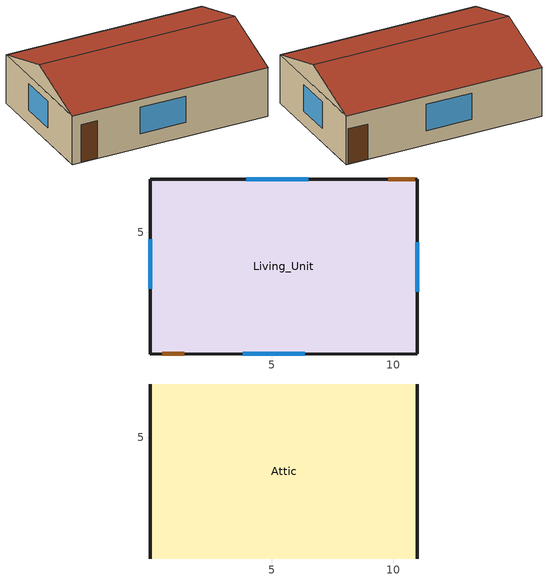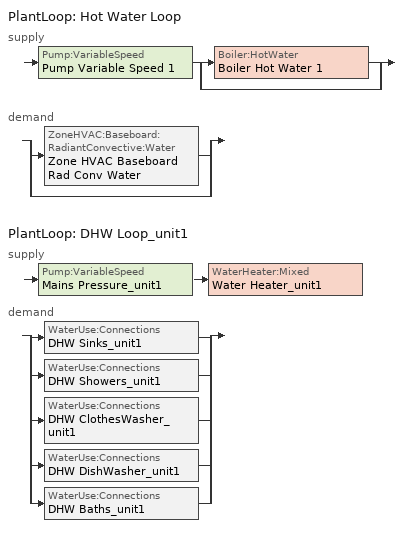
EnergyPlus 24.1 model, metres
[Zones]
Living_Unit
 floor ground (slab-on-floor-const): 11,7.2 11,0 0,0 0,7.2 z0
 wall outside (ext-wall-base): 11,0 11,7.2 0,7.2 0,0 11,0 z0:2.75
 window (glazing-base): 11,2.57 11,4.59 / 6.5,7.2 3.96,7.2 / 0,4.71 0,2.69 / 3.82,0 6.36,0 z0.8:2.3
 door (door-const): 10.89,7.2 9.8,7.2 z0:2; 0.5,0 1.41,0 z0:2.13
Attic
 floor to Living_Unit (floor-const): 11,7.2 11,0 0,0 0,7.2 z2.75
 wall outside (ext-wall-base): 0,3.6,3.95 0,7.2,2.75 0,0,2.75; 11,3.6,3.95 11,0,2.75 11,7.2,2.75
 roof outside (roof-const): 0,3.6,3.95 0,0,2.75 11,0,2.75 11,3.6,3.95; 11,3.6,3.95 11,7.2,2.75 0,7.2,2.75 0,3.6,3.95
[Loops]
PlantLoop 'Hot Water Loop'
 supply: Pump:VariableSpeed 'Pump Variable Speed 1' > split
  | Boiler:HotWater 'Boiler Hot Water 1'
  | bypass
 demand: split
  | ZoneHVAC:Baseboard:RadiantConvective:Water 'Zone HVAC Baseboard Rad Conv Water'
  | bypass
PlantLoop 'DHW Loop_unit1'
 supply: Pump:VariableSpeed 'Mains Pressure_unit1' > WaterHeater:Mixed 'Water Heater_unit1'
 demand: split
  | WaterUse:Connections 'DHW Sinks_unit1'
  | WaterUse:Connections 'DHW Showers_unit1'
  | WaterUse:Connections 'DHW ClothesWasher_unit1'
  | WaterUse:Connections 'DHW DishWasher_unit1'
  | WaterUse:Connections 'DHW Baths_unit1'
[Building]
SF: North Axis {deg}=0; Terrain=Suburbs; Loads Convergence Tolerance Value {W}=0.04; Temperature Convergence Tolerance Value {deltaC}=0.4; Solar Distribution=FullExterior; Maximum Number of Warmup Days=25; Minimum Number of Warmup Days=6
[Site:Location]
DEBRECEN: Latitude {deg}=47.48; Longitude {deg}=21.63; Time Zone {hr}=1; Elevation {m}=112
[SizingPeriod:DesignDay] Day of Month=21; Dry-Bulb Temperature Range Modifier Type=DefaultMultipliers; Humidity Condition Type=Wetbulb; Barometric Pressure {Pa}=99987; Rain Indicator=No; Snow Indicator=No; Daylight Saving Time Indicator=No; Begin Environment Reset Mode=FullResetAtBeginEnvironment
Name | Month | Day Type | Maximum Dry-Bulb Temperature {C} | Daily Dry-Bulb Temperature Range {deltaC} | Wetbulb or DewPoint at Maximum Dry-Bulb {C} | Wind Speed {m/s} | Wind Direction {deg} | Solar Model Indicator | ASHRAE Clear Sky Optical Depth for Beam Irradiance (taub) | ASHRAE Clear Sky Optical Depth for Diffuse Irradiance (taud) | Sky Clearness
DEBRECEN Ann Clg .4% Condns DB=>MWB | 7 | SummerDesignDay | 31.7 | 11.1 | 21.3 | 2.8 | 180 | ASHRAETau | 0.502 | 1.851
DEBRECEN Ann Htg 99.6% Condns DB | 1 | WinterDesignDay | -13.8 | 0 | -13.8 | 1.9 | 50 | ASHRAEClearSky |  |  | 0
[Material] Roughness=Rough; Thermal Absorptance=0.9
Name | Thickness {m} | Conductivity {W/m-K} | Density {kg/m3} | Specific Heat {J/kg-K} | Solar Absorptance | Visible Absorptance
1_1_37 | 0.0869 | 0.04 | 10 | 1400 | 0.6 | 0.6
1_2_9 | 0.1 | 1.13 | 2000 | 1000 | 0.6 | 0.6
1_3_29 | 0.07 | 0.41 | 1200 | 840 | 0.73 | 0.73
1_4_34 | 0.03 | 0.14 | 650 | 1200 | 0.78 | 0.78
3_1_36 | 0.01 | 0.15 | 700 | 1420 | 0.78 | 0.78
3_2_20 | 0.1319 | 0.04 | 12 | 840 | 0.6 | 0.6
3_3_8 | 0.1 | 0.38 | 1200 | 1000 | 0.6 | 0.6
3_5_113 | 0.013 | 0.25 | 2800 | 896 | 0.5 | 0.5
5_1_5 | 0.1 | 0.84 | 1700 | 800 | 0.7 | 0.7
5_2_103 | 0.011 | 0.034 | 35 | 1400 | 0.6 | 0.6
5_3_11 | 0.1 | 0.51 | 1400 | 1000 | 0.6 | 0.6
5_4_66 | 0.01 | 0.4 | 1000 | 1000 | 0.5 | 0.5
7_1_108 | 0.035 | 0.19 | 700 | 2390 | 0.5 | 0.5
9_1_33 | 0.02 | 1 | 2000 | 800 | 0.7 | 0.7
9_2_111 | 0.034 | 0.04 | 30 | 840 | 0.6 | 0.6
9_3_77 | 0.005 | 0.19 | 960 | 837 | 0.8 | 0.8
[Material:NoMass]
3_RVAL_4: Roughness=Rough; Thermal Resistance {m2-K/W}=0.18; Thermal Absorptance=0.9; Solar Absorptance=0.7; Visible Absorptance=0.7
[WindowMaterial:SimpleGlazingSystem]
Simple present glazing - 1001: U-Factor {W/m2-K}=2.89; Solar Heat Gain Coefficient=0.78; Visible Transmittance=0.7
[Construction]
door-const: 7_1_108
ext-wall-base: 5_1_5, 5_2_103, 5_3_11, 5_4_66
floor-const: 3_5_113, 3_RVAL_4, 3_3_8, 3_2_20, 3_1_36
glazing-base: Simple present glazing - 1001
roof-const: 9_1_33, 9_2_111, 9_3_77
slab-on-floor-const: 1_1_37, 1_2_9, 1_3_29, 1_4_34
[Space]
Name | Zone
Attic Space | Attic
Living Space | Living_Unit
[Zone] Multiplier=1; Zone Inside Convection Algorithm=TARP
Name | Volume {m3} | Part of Total Floor Area
Attic | 47.4234 | No
Living_Unit | 217.8 | Yes
[People]
People 189: Zone or ZoneList or Space or SpaceList=Living Space; Number of People Schedule=People Sch; Number of People Calculation Method=People/Area; People per Floor Area {person/m2}=0.02; Fraction Radiant=0.3; Activity Level Schedule=Activity Schedule People; Carbon Dioxide Generation Rate {m3/s-W}=3.82e-08; Enable ASHRAE 55 Comfort Warnings=Yes; Mean Radiant Temperature Calculation Type=EnclosureAveraged; Work Efficiency Schedule=Work efficiency; Clothing Insulation Schedule=Clothing Schedule 189; Air Velocity Schedule=Air Velocity Schedule
[Lights]
189 General lighting: Zone or ZoneList or Space or SpaceList=Living Space; Schedule=Lighting Sch; Design Level Calculation Method=Watts/Area; Watts per Floor Area {W/m2}=15; Return Air Fraction=0; Fraction Radiant=0.42; Fraction Visible=0.18; Fraction Replaceable=1
[ElectricEquipment] Zone or ZoneList or Space or SpaceList=Living_Unit
Name | Schedule | Design Level Calculation Method | Design Level {W} | Fraction Latent | Fraction Radiant | Fraction Lost | Watts per Floor Area {W/m2}
dishwasher1 | DishWasher | EquipmentLevel | 65.6988 | 0.15 | 0.6 | 0.25
refrigerator1 | Refrigerator | EquipmentLevel | 91.0576 | 0 | 1 | 0
clotheswasher1 | ClothesWasher | EquipmentLevel | 28.4784 | 0 | 0.8 | 0.2
gas_dryer1 | ClothesDryer | EquipmentLevel | 19.4182 | 0 | 1 | 0
gas_range1 | CookingRange | EquipmentLevel | 0 | 0 | 1 | 0
television1 | Lighting Sch | EquipmentLevel | 0 | 0 | 1 | 0
gas_mels1 | MiscPlugLoad | EquipmentLevel | 507.15 | 0.06 | 0.69 | 0.25
IECC_Adj1 | MiscPlugLoad | Watts/Area |  | 0.062439 | 0.411909 | 0.251045 | 2.28876
[GasEquipment] Zone or ZoneList or Space or SpaceList=Living_Unit; Design Level Calculation Method=EquipmentLevel
Name | Schedule | Design Level {W} | Fraction Latent | Fraction Radiant | Fraction Lost
gas_dryer1 | ClothesDryer | 395.596 | 0.05 | 0.1 | 0.85
gas_range1 | CookingRange | 540.941 | 0.06 | 0.69 | 0.25
gas_mels1 | MiscPlugLoad | 61.1255 | 0.06 | 0.69 | 0.25
[OtherEquipment]
189 Miscellaneous gain: Fuel Type=None; Zone or ZoneList or Space or SpaceList=Living Space; Schedule=Misc Sch; Design Level Calculation Method=Watts/Area; Power per Floor Area {W/m2}=13.03; Fraction Latent=0; Fraction Radiant=0.2; Fraction Lost=0
[ZoneInfiltration:DesignFlowRate] Design Flow Rate Calculation Method=Flow/Zone; Constant Term Coefficient=1; Temperature Term Coefficient=0; Velocity Term Coefficient=0; Velocity Squared Term Coefficient=0
Name | Zone or ZoneList or Space or SpaceList | Design Flow Rate {m3/s}
241 Infiltration | Attic Space | 0.013173
189 Infiltration | Living Space | 0.04235
[DesignSpecification:OutdoorAir]
Living_Unit Zero air DSOA: Outdoor Air Method=Sum; Outdoor Air Flow per Person {m3/s-person}=0; Outdoor Air Flow per Zone Floor Area {m3/s-m2}=0; Outdoor Air Flow per Zone {m3/s}=0; Outdoor Air Flow Air Changes per Hour {1/hr}=0
[DesignSpecification:ZoneAirDistribution]
Living_Unit Design Spec Zone Air Dist: Zone Air Distribution Effectiveness in Cooling Mode=1; Zone Air Distribution Effectiveness in Heating Mode=1
[Sizing:Zone]
Living_Unit: Zone Cooling Design Supply Air Temperature Input Method=SupplyAirTemperature; Zone Cooling Design Supply Air Temperature {C}=12; Zone Cooling Design Supply Air Temperature Difference {deltaC}=0; Zone Heating Design Supply Air Temperature Input Method=SupplyAirTemperature; Zone Heating Design Supply Air Temperature {C}=35; Zone Heating Design Supply Air Temperature Difference {deltaC}=0; Zone Cooling Design Supply Air Humidity Ratio {kgWater/kgDryAir}=0.0085; Zone Heating Design Supply Air Humidity Ratio {kgWater/kgDryAir}=0.0156; Design Specification Outdoor Air Object=Living_Unit Zero air DSOA; Zone Heating Sizing Factor=1.25; Zone Cooling Sizing Factor=1.15; Cooling Design Air Flow Method=DesignDay; Cooling Design Air Flow Rate {m3/s}=0; Cooling Minimum Air Flow per Zone Floor Area {m3/s-m2}=0.000762; Cooling Minimum Air Flow {m3/s}=0; Cooling Minimum Air Flow Fraction=0; Heating Design Air Flow Method=DesignDay; Heating Design Air Flow Rate {m3/s}=0; Heating Maximum Air Flow per Zone Floor Area {m3/s-m2}=0.002032; Heating Maximum Air Flow {m3/s}=0.141576; Heating Maximum Air Flow Fraction=0.3; Design Specification Zone Air Distribution Object=Living_Unit Design Spec Zone Air Dist; Account for Dedicated Outdoor Air System=No; Zone Load Sizing Method=Sensible Load Only No Latent Load; Zone Latent Cooling Design Supply Air Humidity Ratio Input Method=HumidityRatioDifference; Zone Cooling Design Supply Air Humidity Ratio Difference {kgWater/kgDryAir}=0.005; Zone Latent Heating Design Supply Air Humidity Ratio Input Method=HumidityRatioDifference; Zone Humidification Design Supply Air Humidity Ratio Difference {kgWater/kgDryAir}=0.005
[Sizing:Plant] Loop Type=Heating
Name | Design Loop Exit Temperature {C} | Loop Design Temperature Difference {deltaC} | Sizing Option | Zone Timesteps in Averaging Window | Coincident Sizing Factor Mode
Hot Water Loop | 82 | 11 | NonCoincident | 1 | None
DHW Loop_unit1 | 48.8889 | 5.55556
[ZoneControl:Thermostat]
Living_Unit Thermostat: Zone or ZoneList=Living_Unit; Control Type Schedule=Living_Unit Thermostat Schedule; Control 1=Dual Setpoint - Living Unit; Temperature Difference Between Cutout And Setpoint {deltaC}=0
[ThermostatSetpoint:DualSetpoint]
Dual Setpoint - Living Unit: Heating Setpoint Temperature Schedule=Heating Setpoint Schedule; Cooling Setpoint Temperature Schedule=Cooling Setpoint Schedule
[ZoneHVAC:Baseboard:RadiantConvective:Water:Design]
Zone HVAC Baseboard Rad Conv Water Design: Heating Design Capacity Method=HeatingDesignCapacity; Heating Design Capacity Per Floor Area {W/m2}=0; Fraction of Autosized Heating Design Capacity=1; Convergence Tolerance=0.001; Fraction Radiant=0.3; Fraction of Radiant Energy Incident on People=0.3
[ZoneHVAC:Baseboard:RadiantConvective:Water]
Zone HVAC Baseboard Rad Conv Water: Design Object=Zone HVAC Baseboard Rad Conv Water Design; Availability Schedule=Always On Discrete hvac_library; Rated Average Water Temperature {C}=87.78; Rated Water Mass Flow Rate {kg/s}=0.063; Heating Design Capacity {W}=AutoSize; Maximum Water Flow Rate {m3/s}=AutoSize; Surface 1=189_Wall_5_0_0; Fraction of Radiant Energy to Surface 1=0.116346; Surface 2=189_Wall_4_0_0; Fraction of Radiant Energy to Surface 2=0.0761538; Surface 3=189_Wall_3_0_0; Fraction of Radiant Energy to Surface 3=0.116346; Surface 4=189_Wall_2_0_0; Fraction of Radiant Energy to Surface 4=0.0761538; Surface 5=189_Ceiling_1_0_0; Fraction of Radiant Energy to Surface 5=0.28; Surface 6=189_GroundFloor_0_0_0; Fraction of Radiant Energy to Surface 6=0.035
[Zone equipment]
Living_Unit: Zone HVAC Baseboard Rad Conv Water
[Pump:VariableSpeed] Fraction of Motor Inefficiencies to Fluid Stream=0; Coefficient 1 of the Part Load Performance Curve=0; Coefficient 2 of the Part Load Performance Curve=1; Coefficient 3 of the Part Load Performance Curve=0; Coefficient 4 of the Part Load Performance Curve=0; Design Minimum Flow Rate {m3/s}=0; Pump Control Type=Intermittent
Name | Design Maximum Flow Rate {m3/s} | Design Pump Head {Pa} | Design Power Consumption {W} | Motor Efficiency | Skin Loss Radiative Fraction | Design Power Sizing Method | Design Electric Power per Unit Flow Rate {W/(m3/s)} | Design Shaft Power per Unit Flow Rate per Unit Head {W/((m3/s)-Pa)} | Design Minimum Flow Rate Fraction
Pump Variable Speed 1 | Autosize | 179352 | Autosize | 0.9 | 0.5 | PowerPerFlowPerPressure | 348701.1 | 1.28205 | 0
Mains Pressure_unit1 | autosize | 1 | 0 | 1
[Boiler:HotWater]
Boiler Hot Water 1: Fuel Type=NaturalGas; Nominal Capacity {W}=Autosize; Nominal Thermal Efficiency=0.78; Efficiency Curve Temperature Evaluation Variable=LeavingBoiler; Normalized Boiler Efficiency Curve=Boiler Efficiency; Design Water Flow Rate {m3/s}=Autosize; Minimum Part Load Ratio=0; Maximum Part Load Ratio=1; Optimum Part Load Ratio=1; Water Outlet Upper Temperature Limit {C}=99; Boiler Flow Mode=ConstantFlow; On Cycle Parasitic Electric Load {W}=0; Sizing Factor=1; Off Cycle Parasitic Fuel Load {W}=0
[WaterHeater:Mixed]
Water Heater_unit1: Tank Volume {m3}=0.151416; Setpoint Temperature Schedule=dhw_setpt; Deadband Temperature Difference {deltaC}=2; Maximum Temperature Limit {C}=50; Heater Control Type=Cycle; Heater Maximum Capacity {W}=autosize; Heater Minimum Capacity {W}=0; Heater Ignition Minimum Flow Rate {m3/s}=0; Heater Fuel Type=NaturalGas; Heater Thermal Efficiency=0.8; Ambient Temperature Indicator=Zone; Ambient Temperature Zone=Living_Unit; Off Cycle Loss Coefficient to Ambient Temperature {W/K}=6.27714; Off Cycle Loss Fraction to Zone=1; On Cycle Loss Coefficient to Ambient Temperature {W/K}=6.27714; On Cycle Loss Fraction to Zone=1; Peak Use Flow Rate {m3/s}=0; Use Side Effectiveness=1; Source Side Effectiveness=1; Use Side Design Flow Rate {m3/s}=autosize; Source Side Design Flow Rate {m3/s}=0; Indirect Water Heating Recovery Time {hr}=1.5
[WaterHeater:Sizing]
Water Heater_unit1: Design Mode=ResidentialHUD-FHAMinimum; Number of Bedrooms=3; Number of Bathrooms=3
[PlantLoop] Fluid Type=Water; Maximum Loop Temperature {C}=100; Minimum Loop Temperature {C}=0; Minimum Loop Flow Rate {m3/s}=0; Load Distribution Scheme=Optimal
Name | Plant Equipment Operation Scheme | Maximum Loop Flow Rate {m3/s} | Plant Loop Volume {m3} | Plant Loop Demand Calculation Scheme | Common Pipe Simulation
Hot Water Loop | Hot Water Loop Operation Schemes | Autosize | Autocalculate | SingleSetpoint | None
DHW Loop_unit1 | DHW Loop Operation_unit1 | autosize | autocalculate
[PlantEquipmentList]
Hot Water Loop Heating Equipment List: Boiler Hot Water 1
DHW Plant Equipment_unit1: Water Heater_unit1
[PlantEquipmentOperation:HeatingLoad] Load Range 1 Lower Limit {W}=0
Name | Load Range 1 Upper Limit {W} | Range 1 Equipment List
Hot Water Loop Heating Operation Scheme | 1000000000 | Hot Water Loop Heating Equipment List
DHW Control Scheme_unit1 | 1000000000000000 | DHW Plant Equipment_unit1
[PlantEquipmentOperationSchemes]
Name | Control Scheme 1 | Control Scheme 1 Schedule
Hot Water Loop Operation Schemes | Hot Water Loop Heating Operation Scheme | Always On Discrete
DHW Loop Operation_unit1 | DHW Control Scheme_unit1 | always_avail
[SetpointManager:Scheduled] Control Variable=Temperature
Name | Schedule | Setpoint Node or NodeList
Setpoint Manager Scheduled | Hot_Water_Temperature
DHW Loop Setpoint Manager_unit1 | DHWSupplySetpoint | DHW Supply Outlet Node_unit1
[WaterUse:Equipment]
Name | Peak Flow Rate {m3/s} | Flow Rate Fraction Schedule | Target Temperature Schedule
Clothes Washer_unit1 | 1.62192e-06 | ClothesWasher | CWWaterTempSchedule
Dishwasher_unit1 | 6.36685e-07 | Dishwasher | DWWaterTempSchedule
Sinks_unit1 | 7.1934e-05 | BA_sink_sch | SSBWaterTempSchedule
Showers_unit1 | 0.000141975 | BA_shower_sch | SSBWaterTempSchedule
Baths_unit1 | 0.00027764 | BA_bath_sch | SSBWaterTempSchedule
[WaterUse:Connections] Drain Water Heat Exchanger Type=None
Name | Water Use Equipment 1
DHW Sinks_unit1 | Sinks_unit1
DHW Showers_unit1 | Showers_unit1
DHW ClothesWasher_unit1 | Clothes Washer_unit1
DHW DishWasher_unit1 | Dishwasher_unit1
DHW Baths_unit1 | Baths_unit1
[Schedule:Day:Hourly]
RefrigeratorDay: 0.8, 0.782696, 0.765594, 0.742857, 0.731388, 0.731388, 0.75996, 0.8, 0.817103, 0.828571, 0.8, 0.8, 0.839839, 0.839839, 0.828571, 0.839839, 0.885714, 0.971429, 1, 0.971429, 0.942857, 0.925553, 0.885714, 0.828571
MiscPlugLoadDay: 0.60749, 0.559339, 0.552853, 0.545071, 0.524481, 0.585279, 0.676232, 0.718547, 0.60749, 0.517023, 0.529183, 0.529345, 0.520428, 0.538424, 0.568742, 0.600357, 0.710117, 0.862678, 0.936608, 0.966764, 1, 0.976654, 0.845169, 0.734436
CookingRangeDay: 0.0471585, 0.0471585, 0.0235459, 0.0235459, 0.0471585, 0.0707044, 0.165088, 0.283018, 0.306564, 0.320771, 0.283018, 0.330176, 0.377335, 0.306564, 0.292423, 0.377335, 0.613194, 1, 0.778348, 0.400947, 0.235859, 0.165088, 0.103722, 0.0707044
DishwasherWeekday: 0.129162, 0.0573867, 0.042998, 0.0286934, 0.0286934, 0.0860801, 0.172244, 0.258408, 0.488208, 0.545594, 0.473819, 0.402044, 0.344573, 0.387655, 0.315879, 0.301491, 0.315879, 0.416348, 0.732312, 0.933333, 0.761005, 0.559983, 0.373266, 0.258408
DishwasherWeekend: 0.138388, 0.0614858, 0.0460692, 0.0307429, 0.0307429, 0.0922286, 0.184547, 0.276866, 0.52308, 0.584565, 0.507663, 0.430761, 0.369185, 0.415344, 0.338442, 0.323026, 0.338442, 0.446087, 0.78462, 1, 0.815362, 0.599982, 0.399928, 0.276866
DishwasherVacation; ClothesWasherVacation; ClothesDryerVacation: 0, 0, 0, 0, 0, 0, 0, 0, 0, 0, 0, 0, 0, 0, 0, 0, 0, 0, 0, 0, 0, 0, 0, 0
ClothesWasherWeekday: 0.0887931, 0.0710155, 0.0354602, 0.0354602, 0.0710155, 0.106571, 0.213142, 0.461934, 0.692948, 0.817391, 0.799614, 0.710725, 0.639615, 0.568599, 0.497489, 0.461934, 0.479711, 0.461934, 0.461934, 0.461934, 0.461934, 0.444156, 0.30203, 0.159904
ClothesWasherWeekend: 0.10863, 0.0868807, 0.0433822, 0.0433822, 0.0868807, 0.130379, 0.260758, 0.565131, 0.847755, 1, 0.978251, 0.869505, 0.782508, 0.695627, 0.60863, 0.565131, 0.586881, 0.565131, 0.565131, 0.565131, 0.565131, 0.543382, 0.369505, 0.195627
ClothesDryerWeekday: 0.0996819, 0.0598091, 0.0398727, 0.0199364, 0.0398727, 0.0598091, 0.159491, 0.318982, 0.486427, 0.685791, 0.785473, 0.817391, 0.7456, 0.677837, 0.610073, 0.578155, 0.558218, 0.546236, 0.518346, 0.510391, 0.5263, 0.546236, 0.4386, 0.239236
ClothesDryerWeekend: 0.121951, 0.0731707, 0.0487805, 0.0243902, 0.0487805, 0.0731707, 0.195122, 0.390244, 0.595097, 0.839, 0.960951, 1, 0.91217, 0.829268, 0.746366, 0.707317, 0.682927, 0.668268, 0.634146, 0.624415, 0.643878, 0.668268, 0.536585, 0.292683
[Schedule:Week:Compact]
RefrigeratorWeek: For: AllDays, RefrigeratorDay
MiscPlugLoadWeek: For: AllDays, MiscPlugLoadDay
CookingRangeWeek: For: AllDays, CookingRangeDay
DishwasherWeek: For: Weekdays, DishwasherWeekday, For: CustomDay1, DishwasherVacation, For: AllOtherDays, DishwasherWeekend
ClothesWasherWeek: For: Weekdays, ClothesWasherWeekday, For: CustomDay1, ClothesWasherVacation, For: AllOtherDays, ClothesWasherWeekend
ClothesDryerWeek: For: Weekdays, ClothesDryerWeekday, For: CustomDay1, ClothesDryerVacation, For: AllOtherDays, ClothesDryerWeekend
[Schedule:Year]
Refrigerator: RefrigeratorWeek, 1, 1, 12, 31
MiscPlugLoad: MiscPlugLoadWeek, 1, 1, 12, 31
CookingRange: CookingRangeWeek, 1, 1, 12, 31
Dishwasher: DishwasherWeek, 1, 1, 12, 31
ClothesWasher: ClothesWasherWeek, 1, 1, 12, 31
ClothesDryer: ClothesDryerWeek, 1, 1, 12, 31
[Schedule:Compact]
BA_shower_sch: Through: 12/31, For: AllDays, Until: 1:00, 0.00194741, Until: 2:00, 0.000885185, Until: 3:00, 0.000531111, Until: 4:00, 0.000885185, Until: 5:00, 0.00247852, Until: 6:00, 0.00920593, Until: 7:00, 0.0208904, Until: 8:00, 0.0207133, Until: 9:00, 0.0168185, Until: 10:00, 0.0131007, Until: 11:00, 0.0106222, Until: 12:00, 0.00832074, Until: 13:00, 0.00601926, Until: 14:00, 0.00513407, Until: 15:00, 0.00460296, Until: 16:00, 0.00442593, Until: 17:00, 0.00531111, Until: 18:00, 0.00690444, Until: 19:00, 0.00743556, Until: 20:00, 0.00743556, Until: 21:00, 0.00743556, Until: 22:00, 0.00725852, Until: 23:00, 0.00513407, Until: 24:00, 0.00371778
BA_bath_sch: Through: 12/31, For: AllDays, Until: 1:00, 0.000181818, Until: 2:00, 9.09091e-05, Until: 3:00, 9.09091e-05, Until: 4:00, 9.09091e-05, Until: 5:00, 0.000181818, Until: 6:00, 0.000431818, Until: 7:00, 0.00104545, Until: 8:00, 0.00131818, Until: 9:00, 0.0015, Until: 10:00, 0.00131818, Until: 11:00, 0.00104545, Until: 12:00, 0.000795455, Until: 13:00, 0.000704545, Until: 14:00, 0.000522727, Until: 15:00, 0.000522727, Until: 16:00, 0.000522727, Until: 17:00, 0.000886364, Until: 18:00, 0.00104545, Until: 19:00, 0.00175, Until: 20:00, 0.00227273, Until: 21:00, 0.00227273, Until: 22:00, 0.00175, Until: 23:00, 0.0015, Until: 24:00, 0.000886364
BA_sink_sch: Through: 12/31, For: AllDays, Until: 1:00, 0.00431871, Until: 2:00, 0.00215936, Until: 3:00, 0.0015424, Until: 4:00, 0.0015424, Until: 5:00, 0.00215936, Until: 6:00, 0.00555263, Until: 7:00, 0.0129561, Until: 8:00, 0.0191257, Until: 9:00, 0.0203596, Until: 10:00, 0.0191257, Until: 11:00, 0.0166579, Until: 12:00, 0.015424, Until: 13:00, 0.0151155, Until: 14:00, 0.0138816, Until: 15:00, 0.0132646, Until: 16:00, 0.0126477, Until: 17:00, 0.014807, Until: 18:00, 0.0200512, Until: 19:00, 0.023136, Until: 20:00, 0.0212851, Until: 21:00, 0.0175833, Until: 22:00, 0.014807, Until: 23:00, 0.0123392, Until: 24:00, 0.00832895
Hot_Water_Temperature: Through: 12/31, For: AllDays, Until: 24:00, 67
Lighting Sch: Through: 31 Dec, For: Weekdays Saturday Sunday Holidays, Until: 04:00, 0.0625, Until: 05:00, 0.1875, Until: 06:00, 0.390625, Until: 07:00, 0.4375, Until: 08:00, 0.390625, Until: 09:00, 0.171875, Until: 15:00, 0.117188, Until: 16:00, 0.203125, Until: 17:00, 0.4375, Until: 18:00, 0.609375, Until: 19:00, 0.820312, Until: 20:00, 0.984375, Until: 21:00, 1, Until: 22:00, 0.6875, Until: 23:00, 0.382812, Until: 24:00, 0.15625, For: SummerDesignDay, Until: 24:00, 1, For: AllOtherDays, Until: 24:00, 0
People Sch: Through: 31 Dec, For: Weekdays, Until: 05:00, 1, Until: 07:00, 1, Until: 08:00, 0.8831, Until: 09:00, 0.40861, Until: 16:00, 0.24189, Until: 17:00, 0.24189, Until: 18:00, 0.5531, Until: 21:00, 0.89693, Until: 24:00, 1, For: Saturday, Until: 05:00, 1, Until: 07:00, 1, Until: 08:00, 0.8831, Until: 09:00, 0.40861, Until: 16:00, 0.24189, Until: 17:00, 0.24189, Until: 18:00, 0.5531, Until: 21:00, 0.89693, Until: 24:00, 1, For: Sunday Holidays, Until: 05:00, 1, Until: 07:00, 1, Until: 08:00, 0.8831, Until: 09:00, 0.40861, Until: 16:00, 0.24189, Until: 17:00, 0.24189, Until: 18:00, 0.5531, Until: 21:00, 0.89693, Until: 24:00, 1, For: SummerDesignDay, Until: 24:00, 1, For: AllOtherDays, Until: 24:00, 0
Activity Schedule People: Through: 12/31, For: AllDays, Until: 24:00, 117
Work efficiency: Through: 12/31, For: AllDays, Until: 24:00, 0
Clothing Schedule 189: Through: 4/1, For: AllDays, Until: 24:00, 1, Through: 9/30, For: AllDays, Until: 24:00, .5, Through: 12/31, For: AllDays, Until: 24:00, 1
Air Velocity Schedule: Through: 12/31, For: AllDays, Until: 24:00, 0.137
Misc Sch; ALWAYS_AVAIL: Through: 12/31, For: AllDays, Until: 24:00, 1
Living_Unit Thermostat Schedule: Through: 12/31, For: AllDays, Until: 24:00, 4
Heating Setpoint Schedule: Through: 31 Dec, For: Weekdays SummerDesignDay, Until: 09:00, 20, Until: 20:00, 20, Until: 24:00, 20, For: WinterDesignDay, Until: 24:00, 20, For: Weekends, Until: 09:00, 20, Until: 20:00, 20, Until: 24:00, 20, For: Holidays, Until: 09:00, 20, Until: 20:00, 20, Until: 24:00, 20, For: AllOtherDays, Until: 24:00, -50
Cooling Setpoint Schedule: Through: 12/31, For: AllDays, Until: 24:00, 100
dhw_setpt: Through: 12/31, For: AllDays, Until 24:00, 49
[Schedule:Constant]
Name | Hourly Value
DWWaterTempSchedule; CWWaterTempSchedule | 47
SSBWaterTempSchedule | 40.5556
DHWSupplySetpoint | 48.8889
Always On Discrete hvac_library; Always On Discrete | 1
[Curve:Biquadratic]
Boiler Efficiency: Coefficient1 Constant=1; Coefficient2 x=0; Coefficient3 x**2=0; Coefficient4 y=0; Coefficient5 y**2=0; Coefficient6 x*y=0; Minimum Value of x=0; Maximum Value of x=1; Minimum Value of y=0; Maximum Value of y=1; Input Unit Type for X=Dimensionless; Input Unit Type for Y=Dimensionless; Output Unit Type=Dimensionless
